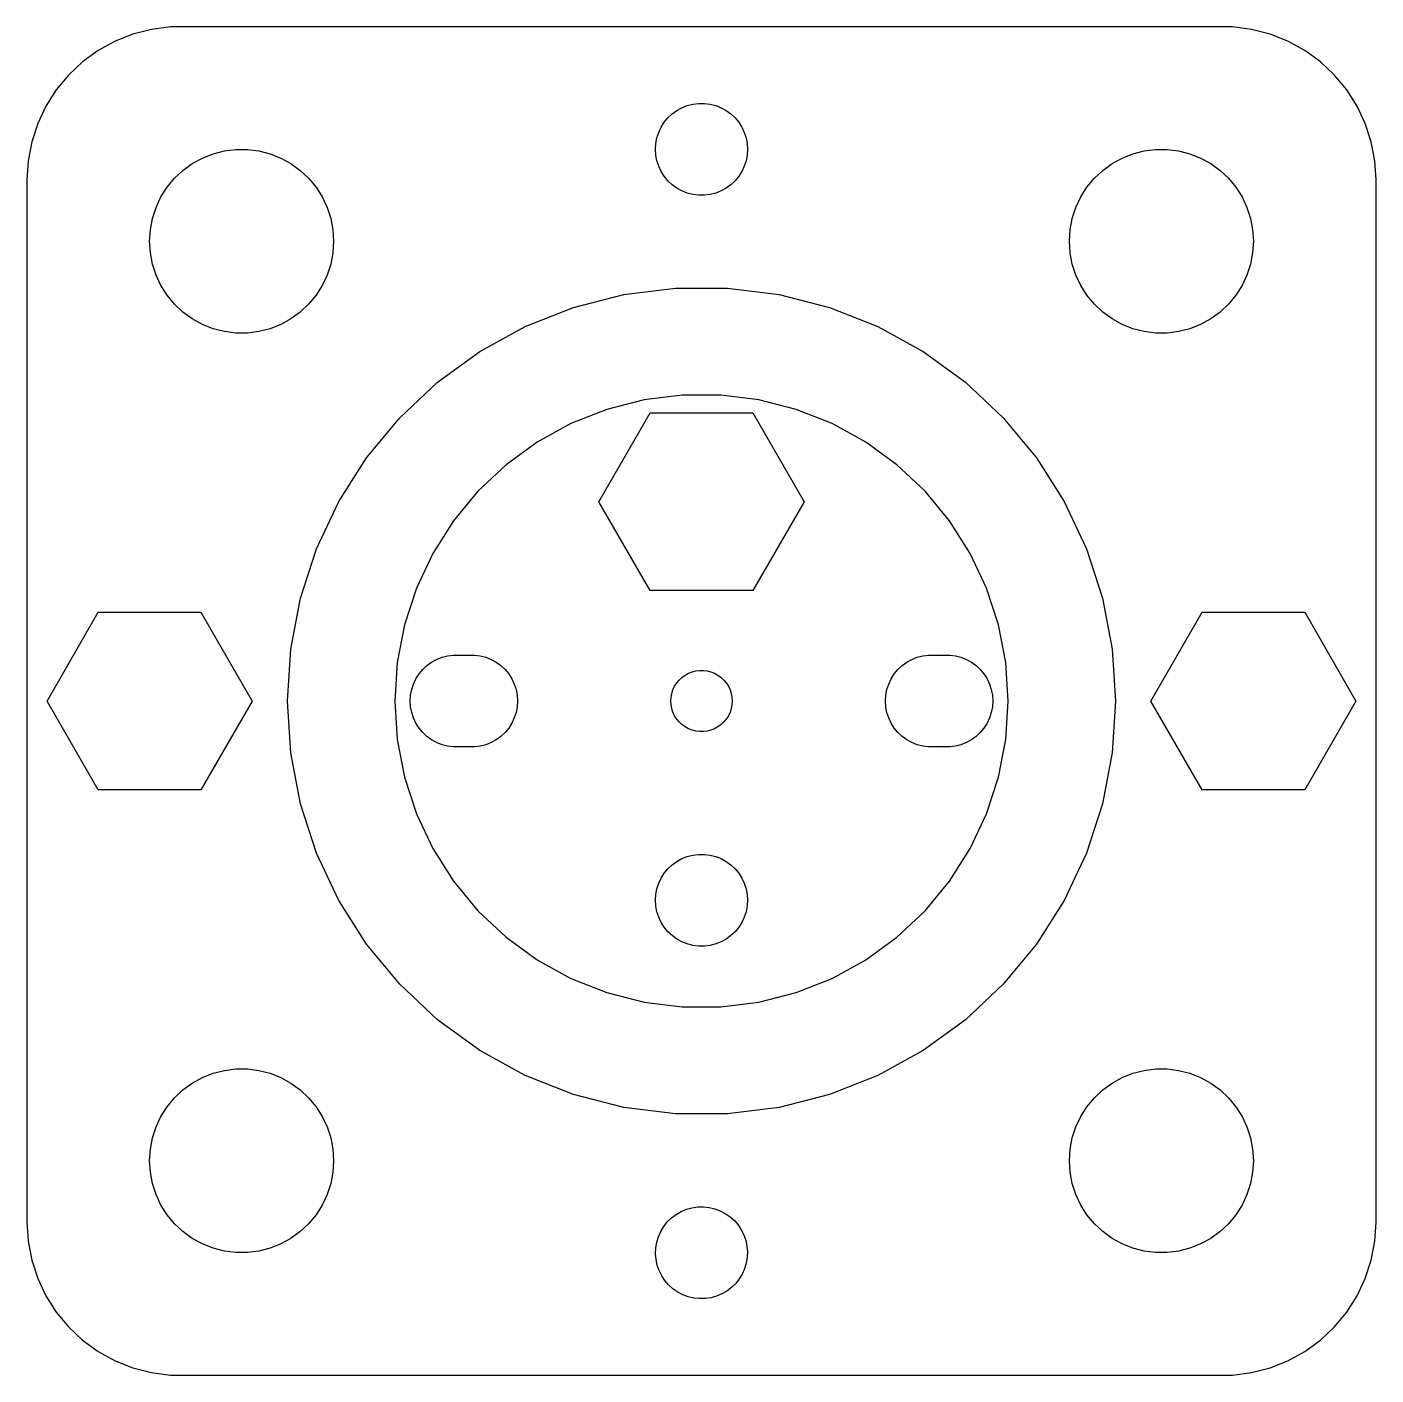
# Model space of a CAD drawing. Header units: metres. Extents: x -22 to 22, y -22 to 184.
# Drawn here: x -22 to 22, y 32.01 to 75.99 of the extents above; entities that cross this region are included whole.
import ezdxf

# ---------------------------------------------------------------- set-up
doc = ezdxf.new("R2010")
doc.units = ezdxf.units.M

msp = doc.modelspace()

# ---------------------------------------------------------------- linework, layer by layer
for p, q in [((-18.5451, 75.7553), (-19.1289, 75.5241)), ((-17.9369, 75.9114), (-18.5451, 75.7553)), ((-17.3139, 75.9901), (-17.9369, 75.9114)), ((17.3139, 75.9901), (-17.3139, 75.9901)), ((17.9369, 75.9114), (17.3139, 75.9901)), ((18.5451, 75.7553), (17.9369, 75.9114)), ((19.1289, 75.5241), (18.5451, 75.7553)), ((-19.1289, 75.5241), (-19.6791, 75.2216)), ((19.6791, 75.2216), (19.1289, 75.5241)), ((-20.1871, 74.8526), (-20.6448, 74.4227)), ((-19.6791, 75.2216), (-20.1871, 74.8526)), ((20.1871, 74.8526), (19.6791, 75.2216)), ((20.6448, 74.4227), (20.1871, 74.8526)), ((-20.6448, 74.4227), (-21.0451, 73.9389)), ((21.0451, 73.9389), (20.6448, 74.4227)), ((-21.0451, 73.9389), (-21.3815, 73.4088)), ((21.3815, 73.4088), (21.0451, 73.9389)), ((-0.281067, 73.4734), (-0.094177, 73.497)), ((-0.094177, 73.497), (0.094177, 73.497)), ((0.094177, 73.497), (0.281067, 73.4734)), ((-21.3815, 73.4088), (-21.6489, 72.8406)), ((-1.09344, 73.0268), (-0.956131, 73.1558)), ((-0.956131, 73.1558), (-0.803726, 73.2665)), ((-0.803726, 73.2665), (-0.638657, 73.3572)), ((-0.638657, 73.3572), (-0.463516, 73.4266)), ((-0.463516, 73.4266), (-0.281067, 73.4734)), ((0.281067, 73.4734), (0.463516, 73.4266)), ((0.463516, 73.4266), (0.638657, 73.3572)), ((0.638657, 73.3572), (0.803726, 73.2665)), ((0.803726, 73.2665), (0.956131, 73.1558)), ((0.956131, 73.1558), (1.09344, 73.0268)), ((21.6489, 72.8406), (21.3815, 73.4088)), ((-21.6489, 72.8406), (-21.8429, 72.2434)), ((-1.39465, 72.5522), (-1.31445, 72.7226)), ((-1.31445, 72.7226), (-1.21352, 72.8817)), ((-1.21352, 72.8817), (-1.09344, 73.0268)), ((1.09344, 73.0268), (1.21352, 72.8817)), ((1.21352, 72.8817), (1.31445, 72.7226)), ((1.31445, 72.7226), (1.39465, 72.5522)), ((21.8429, 72.2434), (21.6489, 72.8406)), ((-21.8429, 72.2434), (-21.9606, 71.6267)), ((-1.5, 72), (-1.48816, 72.188)), ((-1.48816, 72.188), (-1.45287, 72.373)), ((-1.45287, 72.373), (-1.39465, 72.5522)), ((1.39465, 72.5522), (1.45287, 72.373)), ((1.45287, 72.373), (1.48816, 72.188)), ((1.48816, 72.188), (1.5, 72)), ((21.9606, 71.6267), (21.8429, 72.2434)), ((-16.2773, 71.7145), (-15.927, 71.8532)), ((-15.927, 71.8532), (-15.5621, 71.9469)), ((-15.5621, 71.9469), (-15.1884, 71.9941)), ((-15.1884, 71.9941), (-14.8116, 71.9941)), ((-14.8116, 71.9941), (-14.4379, 71.9469)), ((-14.4379, 71.9469), (-14.0729, 71.8532)), ((-14.0729, 71.8532), (-13.7227, 71.7145)), ((-1.48816, 71.812), (-1.5, 72)), ((-1.45287, 71.627), (-1.48816, 71.812)), ((1.48816, 71.812), (1.45287, 71.627)), ((1.5, 72), (1.48816, 71.812)), ((13.7227, 71.7145), (14.0729, 71.8532)), ((14.0729, 71.8532), (14.4379, 71.9469)), ((14.4379, 71.9469), (14.8116, 71.9941)), ((14.8116, 71.9941), (15.1884, 71.9941)), ((15.1884, 71.9941), (15.5621, 71.9469)), ((15.5621, 71.9469), (15.927, 71.8532)), ((15.927, 71.8532), (16.2773, 71.7145)), ((-21.9606, 71.6267), (-22, 71)), ((-17.1869, 71.0536), (-16.9123, 71.3115)), ((-16.9123, 71.3115), (-16.6075, 71.533)), ((-16.6075, 71.533), (-16.2773, 71.7145)), ((-13.7227, 71.7145), (-13.3925, 71.533)), ((-13.3925, 71.533), (-13.0877, 71.3115)), ((-13.0877, 71.3115), (-12.8131, 71.0536)), ((-1.39465, 71.4478), (-1.45287, 71.627)), ((-1.31445, 71.2774), (-1.39465, 71.4478)), ((1.39465, 71.4478), (1.31445, 71.2774)), ((1.45287, 71.627), (1.39465, 71.4478)), ((12.8131, 71.0536), (13.0877, 71.3115)), ((13.0877, 71.3115), (13.3925, 71.533)), ((13.3925, 71.533), (13.7227, 71.7145)), ((16.2773, 71.7145), (16.6075, 71.533)), ((16.6075, 71.533), (16.9123, 71.3115)), ((16.9123, 71.3115), (17.1869, 71.0536)), ((22, 71), (21.9606, 71.6267)), ((-22, 71), (-22, 37)), ((-17.427, 70.7634), (-17.1869, 71.0536)), ((-12.8131, 71.0536), (-12.5729, 70.7634)), ((-1.21352, 71.1183), (-1.31445, 71.2774)), ((-1.09344, 70.9732), (-1.21352, 71.1183)), ((-0.956131, 70.8442), (-1.09344, 70.9732)), ((-0.803726, 70.7335), (-0.956131, 70.8442)), ((0.956131, 70.8442), (0.803726, 70.7335)), ((1.09344, 70.9732), (0.956131, 70.8442)), ((1.21352, 71.1183), (1.09344, 70.9732)), ((1.31445, 71.2774), (1.21352, 71.1183)), ((12.5729, 70.7634), (12.8131, 71.0536)), ((17.1869, 71.0536), (17.427, 70.7634)), ((22, 37), (22, 71)), ((-17.7893, 70.1044), (-17.6289, 70.4453)), ((-17.6289, 70.4453), (-17.427, 70.7634)), ((-12.5729, 70.7634), (-12.3711, 70.4453)), ((-12.3711, 70.4453), (-12.2107, 70.1044)), ((-0.638657, 70.6427), (-0.803726, 70.7335)), ((-0.463516, 70.5734), (-0.638657, 70.6427)), ((-0.281067, 70.5266), (-0.463516, 70.5734)), ((-0.094177, 70.503), (-0.281067, 70.5266)), ((0.094177, 70.503), (-0.094177, 70.503)), ((0.281067, 70.5266), (0.094177, 70.503)), ((0.463516, 70.5734), (0.281067, 70.5266)), ((0.638657, 70.6427), (0.463516, 70.5734)), ((0.803726, 70.7335), (0.638657, 70.6427)), ((12.2107, 70.1044), (12.3711, 70.4453)), ((12.3711, 70.4453), (12.5729, 70.7634)), ((17.427, 70.7634), (17.6289, 70.4453)), ((17.6289, 70.4453), (17.7893, 70.1044)), ((-17.9057, 69.7461), (-17.7893, 70.1044)), ((-12.2107, 70.1044), (-12.0942, 69.7461)), ((12.0942, 69.7461), (12.2107, 70.1044)), ((17.7893, 70.1044), (17.9057, 69.7461)), ((-17.9763, 69.376), (-17.9057, 69.7461)), ((-12.0942, 69.7461), (-12.0237, 69.376)), ((12.0237, 69.376), (12.0942, 69.7461)), ((17.9057, 69.7461), (17.9763, 69.376)), ((-18, 69), (-17.9763, 69.376)), ((-12.0237, 69.376), (-12, 69)), ((12, 69), (12.0237, 69.376)), ((17.9763, 69.376), (18, 69)), ((-17.9763, 68.624), (-18, 69)), ((-12, 69), (-12.0237, 68.624)), ((12.0237, 68.624), (12, 69)), ((18, 69), (17.9763, 68.624)), ((-17.9057, 68.2539), (-17.9763, 68.624)), ((-17.7893, 67.8956), (-17.9057, 68.2539)), ((-12.0942, 68.2539), (-12.2107, 67.8956)), ((-12.0237, 68.624), (-12.0942, 68.2539)), ((12.0942, 68.2539), (12.0237, 68.624)), ((12.2107, 67.8956), (12.0942, 68.2539)), ((17.9057, 68.2539), (17.7893, 67.8956)), ((17.9763, 68.624), (17.9057, 68.2539)), ((-17.6289, 67.5547), (-17.7893, 67.8956)), ((-12.2107, 67.8956), (-12.3711, 67.5547)), ((12.3711, 67.5547), (12.2107, 67.8956)), ((17.7893, 67.8956), (17.6289, 67.5547)), ((-17.427, 67.2366), (-17.6289, 67.5547)), ((-12.3711, 67.5547), (-12.5729, 67.2366)), ((-2.52963, 67.2609), (-0.847672, 67.4734)), ((-0.847672, 67.4734), (0.847672, 67.4734)), ((0.847672, 67.4734), (2.52963, 67.2609)), ((12.5729, 67.2366), (12.3711, 67.5547)), ((17.6289, 67.5547), (17.427, 67.2366)), ((-17.1869, 66.9464), (-17.427, 67.2366)), ((-16.9123, 66.6884), (-17.1869, 66.9464)), ((-12.8131, 66.9464), (-13.0877, 66.6884)), ((-12.5729, 67.2366), (-12.8131, 66.9464)), ((-4.17172, 66.8392), (-2.52963, 67.2609)), ((2.52963, 67.2609), (4.17172, 66.8392)), ((12.8131, 66.9464), (12.5729, 67.2366)), ((13.0877, 66.6884), (12.8131, 66.9464)), ((17.1869, 66.9464), (16.9123, 66.6884)), ((17.427, 67.2366), (17.1869, 66.9464)), ((-16.6075, 66.467), (-16.9123, 66.6884)), ((-16.2773, 66.2855), (-16.6075, 66.467)), ((-13.3925, 66.467), (-13.7227, 66.2855)), ((-13.0877, 66.6884), (-13.3925, 66.467)), ((-5.74802, 66.2152), (-4.17172, 66.8392)), ((4.17172, 66.8392), (5.74802, 66.2152)), ((13.3925, 66.467), (13.0877, 66.6884)), ((13.7227, 66.2855), (13.3925, 66.467)), ((16.6075, 66.467), (16.2773, 66.2855)), ((16.9123, 66.6884), (16.6075, 66.467)), ((-15.927, 66.1468), (-16.2773, 66.2855)), ((-15.5621, 66.0531), (-15.927, 66.1468)), ((-15.1884, 66.0059), (-15.5621, 66.0531)), ((-14.8116, 66.0059), (-15.1884, 66.0059)), ((-14.4379, 66.0531), (-14.8116, 66.0059)), ((-14.0729, 66.1468), (-14.4379, 66.0531)), ((-13.7227, 66.2855), (-14.0729, 66.1468)), ((-7.23366, 65.3984), (-5.74802, 66.2152)), ((5.74802, 66.2152), (7.23366, 65.3984)), ((14.0729, 66.1468), (13.7227, 66.2855)), ((14.4379, 66.0531), (14.0729, 66.1468)), ((14.8116, 66.0059), (14.4379, 66.0531)), ((15.1884, 66.0059), (14.8116, 66.0059)), ((15.5621, 66.0531), (15.1884, 66.0059)), ((15.927, 66.1468), (15.5621, 66.0531)), ((16.2773, 66.2855), (15.927, 66.1468)), ((-8.60521, 64.4019), (-7.23366, 65.3984)), ((7.23366, 65.3984), (8.60521, 64.4019)), ((-9.84106, 63.2414), (-8.60521, 64.4019)), ((8.60521, 64.4019), (9.84106, 63.2414)), ((-1.87381, 63.8229), (-3.09016, 63.5106)), ((-0.627899, 63.9803), (-1.87381, 63.8229)), ((0.627899, 63.9803), (-0.627899, 63.9803)), ((1.87381, 63.8229), (0.627899, 63.9803)), ((3.09016, 63.5106), (1.87381, 63.8229)), ((-3.09016, 63.5106), (-4.25778, 63.0483)), ((-3.34659, 60.5), (-1.67329, 63.3982)), ((-1.67329, 63.3982), (1.67329, 63.3982)), ((1.67329, 63.3982), (3.34659, 60.5)), ((4.25778, 63.0483), (3.09016, 63.5106)), ((-10.9217, 61.9351), (-9.84106, 63.2414)), ((-4.25778, 63.0483), (-5.35826, 62.4433)), ((5.35826, 62.4433), (4.25778, 63.0483)), ((9.84106, 63.2414), (10.9217, 61.9351)), ((-5.35826, 62.4433), (-6.37424, 61.7051)), ((6.37424, 61.7051), (5.35826, 62.4433)), ((-11.8301, 60.5037), (-10.9217, 61.9351)), ((-6.37424, 61.7051), (-7.28967, 60.8455)), ((7.28967, 60.8455), (6.37424, 61.7051)), ((10.9217, 61.9351), (11.8301, 60.5037)), ((-7.28967, 60.8455), (-8.09016, 59.8778)), ((8.09016, 59.8778), (7.28967, 60.8455)), ((-12.552, 58.9697), (-11.8301, 60.5037)), ((-1.67329, 57.6018), (-3.34659, 60.5)), ((3.34659, 60.5), (1.67329, 57.6018)), ((11.8301, 60.5037), (12.552, 58.9697)), ((-8.09016, 59.8778), (-8.76306, 58.8175)), ((8.76306, 58.8175), (8.09016, 59.8778)), ((-13.0759, 57.3573), (-12.552, 58.9697)), ((12.552, 58.9697), (13.0759, 57.3573)), ((-8.76306, 58.8175), (-9.29776, 57.6812)), ((9.29776, 57.6812), (8.76306, 58.8175)), ((-9.29776, 57.6812), (-9.68582, 56.4869)), ((9.68582, 56.4869), (9.29776, 57.6812)), ((-13.3935, 55.692), (-13.0759, 57.3573)), ((1.67329, 57.6018), (-1.67329, 57.6018)), ((13.0759, 57.3573), (13.3935, 55.692)), ((-21.3466, 54), (-19.6733, 56.8982)), ((-19.6733, 56.8982), (-16.3267, 56.8982)), ((-16.3267, 56.8982), (-14.6534, 54)), ((14.6534, 54), (16.3267, 56.8982)), ((16.3267, 56.8982), (19.6733, 56.8982)), ((19.6733, 56.8982), (21.3466, 54)), ((-9.68582, 56.4869), (-9.92114, 55.2533)), ((9.92114, 55.2533), (9.68582, 56.4869)), ((-13.5, 54), (-13.3935, 55.692)), ((-8.46352, 55.4266), (-8.28107, 55.4734)), ((-8.28107, 55.4734), (-8.09418, 55.497)), ((-8.09418, 55.497), (-7.40581, 55.497)), ((-7.40581, 55.497), (-7.21892, 55.4734)), ((-7.21892, 55.4734), (-7.03647, 55.4266)), ((7.03647, 55.4266), (7.21892, 55.4734)), ((7.21892, 55.4734), (7.40581, 55.497)), ((7.40581, 55.497), (8.09418, 55.497)), ((8.09418, 55.497), (8.28107, 55.4734)), ((8.28107, 55.4734), (8.46352, 55.4266)), ((13.3935, 55.692), (13.5, 54)), ((-9.92114, 55.2533), (-10, 54)), ((-9.21352, 54.8817), (-9.09344, 55.0268)), ((-9.09344, 55.0268), (-8.95613, 55.1558)), ((-8.95613, 55.1558), (-8.80373, 55.2665)), ((-8.80373, 55.2665), (-8.63866, 55.3572)), ((-8.63866, 55.3572), (-8.46352, 55.4266)), ((-7.03647, 55.4266), (-6.86133, 55.3572)), ((-6.86133, 55.3572), (-6.69626, 55.2665)), ((-6.69626, 55.2665), (-6.54385, 55.1558)), ((-6.54385, 55.1558), (-6.40654, 55.0268)), ((-6.40654, 55.0268), (-6.28647, 54.8817)), ((6.28647, 54.8817), (6.40654, 55.0268)), ((6.40654, 55.0268), (6.54385, 55.1558)), ((6.54385, 55.1558), (6.69626, 55.2665)), ((6.69626, 55.2665), (6.86133, 55.3572)), ((6.86133, 55.3572), (7.03647, 55.4266)), ((8.46352, 55.4266), (8.63866, 55.3572)), ((8.63866, 55.3572), (8.80373, 55.2665)), ((8.80373, 55.2665), (8.95613, 55.1558)), ((8.95613, 55.1558), (9.09344, 55.0268)), ((9.09344, 55.0268), (9.21352, 54.8817)), ((10, 54), (9.92114, 55.2533)), ((-9.39465, 54.5522), (-9.31445, 54.7226)), ((-9.31445, 54.7226), (-9.21352, 54.8817)), ((-6.28647, 54.8817), (-6.18553, 54.7226)), ((-6.18553, 54.7226), (-6.10533, 54.5522)), ((-0.876297, 54.4818), (-0.809006, 54.5878)), ((-0.809006, 54.5878), (-0.728958, 54.6845)), ((-0.728958, 54.6845), (-0.637421, 54.7705)), ((-0.637421, 54.7705), (-0.535812, 54.8443)), ((-0.535812, 54.8443), (-0.425766, 54.9048)), ((-0.425766, 54.9048), (-0.309006, 54.951)), ((-0.309006, 54.951), (-0.187378, 54.9823)), ((-0.187378, 54.9823), (-0.06279, 54.998)), ((-0.06279, 54.998), (0.06279, 54.998)), ((0.06279, 54.998), (0.187378, 54.9823)), ((0.187378, 54.9823), (0.309006, 54.951)), ((0.309006, 54.951), (0.425766, 54.9048)), ((0.425766, 54.9048), (0.535812, 54.8443)), ((0.535812, 54.8443), (0.637421, 54.7705)), ((0.637421, 54.7705), (0.728958, 54.6845)), ((0.728958, 54.6845), (0.809006, 54.5878)), ((0.809006, 54.5878), (0.876297, 54.4818)), ((6.10533, 54.5522), (6.18553, 54.7226)), ((6.18553, 54.7226), (6.28647, 54.8817)), ((9.21352, 54.8817), (9.31445, 54.7226)), ((9.31445, 54.7226), (9.39465, 54.5522)), ((-9.5, 54), (-9.48816, 54.188)), ((-9.48816, 54.188), (-9.45287, 54.373)), ((-9.45287, 54.373), (-9.39465, 54.5522)), ((-6.10533, 54.5522), (-6.04712, 54.373)), ((-6.04712, 54.373), (-6.01183, 54.188)), ((-6.01183, 54.188), (-6, 54)), ((-1, 54), (-0.992111, 54.1253)), ((-0.992111, 54.1253), (-0.968582, 54.2487)), ((-0.968582, 54.2487), (-0.929764, 54.3681)), ((-0.929764, 54.3681), (-0.876297, 54.4818)), ((0.876297, 54.4818), (0.929764, 54.3681)), ((0.929764, 54.3681), (0.968582, 54.2487)), ((0.968582, 54.2487), (0.992111, 54.1253)), ((0.992111, 54.1253), (1, 54)), ((6, 54), (6.01183, 54.188)), ((6.01183, 54.188), (6.04712, 54.373)), ((6.04712, 54.373), (6.10533, 54.5522)), ((9.39465, 54.5522), (9.45287, 54.373)), ((9.45287, 54.373), (9.48816, 54.188)), ((9.48816, 54.188), (9.5, 54)), ((-19.6733, 51.1018), (-21.3466, 54)), ((-14.6534, 54), (-16.3267, 51.1018)), ((-13.3935, 52.308), (-13.5, 54)), ((-10, 54), (-9.92114, 52.7467)), ((-9.48816, 53.812), (-9.5, 54)), ((-9.45287, 53.627), (-9.48816, 53.812)), ((-6.01183, 53.812), (-6.04712, 53.627)), ((-6, 54), (-6.01183, 53.812)), ((-0.992111, 53.8747), (-1, 54)), ((-0.968582, 53.7513), (-0.992111, 53.8747)), ((-0.929764, 53.6319), (-0.968582, 53.7513)), ((0.968582, 53.7513), (0.929764, 53.6319)), ((0.992111, 53.8747), (0.968582, 53.7513)), ((1, 54), (0.992111, 53.8747)), ((6.01183, 53.812), (6, 54)), ((6.04712, 53.627), (6.01183, 53.812)), ((9.48816, 53.812), (9.45287, 53.627)), ((9.5, 54), (9.48816, 53.812)), ((9.92114, 52.7467), (10, 54)), ((13.5, 54), (13.3935, 52.308)), ((16.3267, 51.1018), (14.6534, 54)), ((21.3466, 54), (19.6733, 51.1018)), ((-9.39465, 53.4478), (-9.45287, 53.627)), ((-9.31445, 53.2774), (-9.39465, 53.4478)), ((-9.21352, 53.1183), (-9.31445, 53.2774)), ((-6.18553, 53.2774), (-6.28647, 53.1183)), ((-6.10533, 53.4478), (-6.18553, 53.2774)), ((-6.04712, 53.627), (-6.10533, 53.4478)), ((-0.876297, 53.5182), (-0.929764, 53.6319)), ((-0.809006, 53.4122), (-0.876297, 53.5182)), ((-0.728958, 53.3155), (-0.809006, 53.4122)), ((-0.637421, 53.2295), (-0.728958, 53.3155)), ((0.728958, 53.3155), (0.637421, 53.2295)), ((0.809006, 53.4122), (0.728958, 53.3155)), ((0.876297, 53.5182), (0.809006, 53.4122)), ((0.929764, 53.6319), (0.876297, 53.5182)), ((6.10533, 53.4478), (6.04712, 53.627)), ((6.18553, 53.2774), (6.10533, 53.4478)), ((6.28647, 53.1183), (6.18553, 53.2774)), ((9.31445, 53.2774), (9.21352, 53.1183)), ((9.39465, 53.4478), (9.31445, 53.2774)), ((9.45287, 53.627), (9.39465, 53.4478)), ((-9.09344, 52.9732), (-9.21352, 53.1183)), ((-8.95613, 52.8442), (-9.09344, 52.9732)), ((-8.80373, 52.7335), (-8.95613, 52.8442)), ((-6.54385, 52.8442), (-6.69626, 52.7335)), ((-6.40654, 52.9732), (-6.54385, 52.8442)), ((-6.28647, 53.1183), (-6.40654, 52.9732)), ((-0.535812, 53.1557), (-0.637421, 53.2295)), ((-0.425766, 53.0952), (-0.535812, 53.1557)), ((-0.309006, 53.049), (-0.425766, 53.0952)), ((-0.187378, 53.0177), (-0.309006, 53.049)), ((-0.06279, 53.002), (-0.187378, 53.0177)), ((0.06279, 53.002), (-0.06279, 53.002)), ((0.187378, 53.0177), (0.06279, 53.002)), ((0.309006, 53.049), (0.187378, 53.0177)), ((0.425766, 53.0952), (0.309006, 53.049)), ((0.535812, 53.1557), (0.425766, 53.0952)), ((0.637421, 53.2295), (0.535812, 53.1557)), ((6.40654, 52.9732), (6.28647, 53.1183)), ((6.54385, 52.8442), (6.40654, 52.9732)), ((6.69626, 52.7335), (6.54385, 52.8442)), ((8.95613, 52.8442), (8.80373, 52.7335)), ((9.09344, 52.9732), (8.95613, 52.8442)), ((9.21352, 53.1183), (9.09344, 52.9732)), ((-9.92114, 52.7467), (-9.68582, 51.5131)), ((-8.63866, 52.6428), (-8.80373, 52.7335)), ((-8.46352, 52.5734), (-8.63866, 52.6428)), ((-8.28107, 52.5266), (-8.46352, 52.5734)), ((-8.09418, 52.503), (-8.28107, 52.5266)), ((-7.40581, 52.503), (-8.09418, 52.503)), ((-7.21892, 52.5266), (-7.40581, 52.503)), ((-7.03647, 52.5734), (-7.21892, 52.5266)), ((-6.86133, 52.6428), (-7.03647, 52.5734)), ((-6.69626, 52.7335), (-6.86133, 52.6428)), ((6.86133, 52.6428), (6.69626, 52.7335)), ((7.03647, 52.5734), (6.86133, 52.6428)), ((7.21892, 52.5266), (7.03647, 52.5734)), ((7.40581, 52.503), (7.21892, 52.5266)), ((8.09418, 52.503), (7.40581, 52.503)), ((8.28107, 52.5266), (8.09418, 52.503)), ((8.46352, 52.5734), (8.28107, 52.5266)), ((8.63866, 52.6428), (8.46352, 52.5734)), ((8.80373, 52.7335), (8.63866, 52.6428)), ((9.68582, 51.5131), (9.92114, 52.7467)), ((-13.0759, 50.6427), (-13.3935, 52.308)), ((13.3935, 52.308), (13.0759, 50.6427)), ((-9.68582, 51.5131), (-9.29776, 50.3188)), ((9.29776, 50.3188), (9.68582, 51.5131)), ((-16.3267, 51.1018), (-19.6733, 51.1018)), ((19.6733, 51.1018), (16.3267, 51.1018)), ((-12.552, 49.0303), (-13.0759, 50.6427)), ((13.0759, 50.6427), (12.552, 49.0303)), ((-9.29776, 50.3188), (-8.76306, 49.1825)), ((8.76306, 49.1825), (9.29776, 50.3188)), ((-11.8301, 47.4963), (-12.552, 49.0303)), ((-8.76306, 49.1825), (-8.09016, 48.1222)), ((-0.803726, 48.7665), (-0.638657, 48.8573)), ((-0.638657, 48.8573), (-0.463516, 48.9266)), ((-0.463516, 48.9266), (-0.281067, 48.9734)), ((-0.281067, 48.9734), (-0.094177, 48.9971)), ((-0.094177, 48.9971), (0.094177, 48.9971)), ((0.094177, 48.9971), (0.281067, 48.9734)), ((0.281067, 48.9734), (0.463516, 48.9266)), ((0.463516, 48.9266), (0.638657, 48.8573)), ((0.638657, 48.8573), (0.803726, 48.7665)), ((8.09016, 48.1222), (8.76306, 49.1825)), ((12.552, 49.0303), (11.8301, 47.4963)), ((-1.21352, 48.3817), (-1.09344, 48.5268)), ((-1.09344, 48.5268), (-0.956131, 48.6558)), ((-0.956131, 48.6558), (-0.803726, 48.7665)), ((0.803726, 48.7665), (0.956131, 48.6558)), ((0.956131, 48.6558), (1.09344, 48.5268)), ((1.09344, 48.5268), (1.21352, 48.3817)), ((-8.09016, 48.1222), (-7.28967, 47.1545)), ((-1.45287, 47.873), (-1.39465, 48.0522)), ((-1.39465, 48.0522), (-1.31445, 48.2226)), ((-1.31445, 48.2226), (-1.21352, 48.3817)), ((1.21352, 48.3817), (1.31445, 48.2226)), ((1.31445, 48.2226), (1.39465, 48.0522)), ((1.39465, 48.0522), (1.45287, 47.873)), ((7.28967, 47.1545), (8.09016, 48.1222)), ((-1.5, 47.5), (-1.48816, 47.688)), ((-1.48816, 47.688), (-1.45287, 47.873)), ((1.45287, 47.873), (1.48816, 47.688)), ((1.48816, 47.688), (1.5, 47.5)), ((-10.9217, 46.0649), (-11.8301, 47.4963)), ((-7.28967, 47.1545), (-6.37424, 46.2949)), ((-1.48816, 47.312), (-1.5, 47.5)), ((-1.45287, 47.127), (-1.48816, 47.312)), ((-1.39465, 46.9478), (-1.45287, 47.127)), ((1.45287, 47.127), (1.39465, 46.9478)), ((1.48816, 47.312), (1.45287, 47.127)), ((1.5, 47.5), (1.48816, 47.312)), ((6.37424, 46.2949), (7.28967, 47.1545)), ((11.8301, 47.4963), (10.9217, 46.0649)), ((-1.31445, 46.7774), (-1.39465, 46.9478)), ((-1.21352, 46.6183), (-1.31445, 46.7774)), ((1.31445, 46.7774), (1.21352, 46.6183)), ((1.39465, 46.9478), (1.31445, 46.7774)), ((-6.37424, 46.2949), (-5.35826, 45.5567)), ((-1.09344, 46.4732), (-1.21352, 46.6183)), ((-0.956131, 46.3442), (-1.09344, 46.4732)), ((-0.803726, 46.2335), (-0.956131, 46.3442)), ((-0.638657, 46.1428), (-0.803726, 46.2335)), ((0.803726, 46.2335), (0.638657, 46.1428)), ((0.956131, 46.3442), (0.803726, 46.2335)), ((1.09344, 46.4732), (0.956131, 46.3442)), ((1.21352, 46.6183), (1.09344, 46.4732)), ((5.35826, 45.5567), (6.37424, 46.2949)), ((-9.84106, 44.7586), (-10.9217, 46.0649)), ((-0.463516, 46.0734), (-0.638657, 46.1428)), ((-0.281067, 46.0266), (-0.463516, 46.0734)), ((-0.094177, 46.003), (-0.281067, 46.0266)), ((0.094177, 46.003), (-0.094177, 46.003)), ((0.281067, 46.0266), (0.094177, 46.003)), ((0.463516, 46.0734), (0.281067, 46.0266)), ((0.638657, 46.1428), (0.463516, 46.0734)), ((10.9217, 46.0649), (9.84106, 44.7586)), ((-5.35826, 45.5567), (-4.25778, 44.9517)), ((4.25778, 44.9517), (5.35826, 45.5567)), ((-4.25778, 44.9517), (-3.09016, 44.4894)), ((3.09016, 44.4894), (4.25778, 44.9517)), ((-8.60521, 43.5981), (-9.84106, 44.7586)), ((-3.09016, 44.4894), (-1.87381, 44.1771)), ((1.87381, 44.1771), (3.09016, 44.4894)), ((9.84106, 44.7586), (8.60521, 43.5981)), ((-1.87381, 44.1771), (-0.627899, 44.0197)), ((-0.627899, 44.0197), (0.627899, 44.0197)), ((0.627899, 44.0197), (1.87381, 44.1771)), ((-7.23366, 42.6016), (-8.60521, 43.5981)), ((8.60521, 43.5981), (7.23366, 42.6016)), ((-5.74802, 41.7848), (-7.23366, 42.6016)), ((7.23366, 42.6016), (5.74802, 41.7848)), ((-16.2773, 41.7145), (-15.927, 41.8532)), ((-15.927, 41.8532), (-15.5621, 41.9469)), ((-15.5621, 41.9469), (-15.1884, 41.9941)), ((-15.1884, 41.9941), (-14.8116, 41.9941)), ((-14.8116, 41.9941), (-14.4379, 41.9469)), ((-14.4379, 41.9469), (-14.0729, 41.8532)), ((-14.0729, 41.8532), (-13.7227, 41.7145)), ((13.7227, 41.7145), (14.0729, 41.8532)), ((14.0729, 41.8532), (14.4379, 41.9469)), ((14.4379, 41.9469), (14.8116, 41.9941)), ((14.8116, 41.9941), (15.1884, 41.9941)), ((15.1884, 41.9941), (15.5621, 41.9469)), ((15.5621, 41.9469), (15.927, 41.8532)), ((15.927, 41.8532), (16.2773, 41.7145)), ((-16.9123, 41.3116), (-16.6075, 41.533)), ((-16.6075, 41.533), (-16.2773, 41.7145)), ((-13.7227, 41.7145), (-13.3925, 41.533)), ((-13.3925, 41.533), (-13.0877, 41.3116)), ((-4.17172, 41.1608), (-5.74802, 41.7848)), ((5.74802, 41.7848), (4.17172, 41.1608)), ((13.0877, 41.3116), (13.3925, 41.533)), ((13.3925, 41.533), (13.7227, 41.7145)), ((16.2773, 41.7145), (16.6075, 41.533)), ((16.6075, 41.533), (16.9123, 41.3116)), ((-17.427, 40.7634), (-17.1869, 41.0536)), ((-17.1869, 41.0536), (-16.9123, 41.3116)), ((-13.0877, 41.3116), (-12.8131, 41.0536)), ((-12.8131, 41.0536), (-12.5729, 40.7634)), ((-2.52963, 40.7391), (-4.17172, 41.1608)), ((4.17172, 41.1608), (2.52963, 40.7391)), ((12.5729, 40.7634), (12.8131, 41.0536)), ((12.8131, 41.0536), (13.0877, 41.3116)), ((16.9123, 41.3116), (17.1869, 41.0536)), ((17.1869, 41.0536), (17.427, 40.7634)), ((-17.6289, 40.4453), (-17.427, 40.7634)), ((-12.5729, 40.7634), (-12.3711, 40.4453)), ((-0.847672, 40.5266), (-2.52963, 40.7391)), ((0.847672, 40.5266), (-0.847672, 40.5266)), ((2.52963, 40.7391), (0.847672, 40.5266)), ((12.3711, 40.4453), (12.5729, 40.7634)), ((17.427, 40.7634), (17.6289, 40.4453)), ((-17.9057, 39.7461), (-17.7893, 40.1044)), ((-17.7893, 40.1044), (-17.6289, 40.4453)), ((-12.3711, 40.4453), (-12.2107, 40.1044)), ((-12.2107, 40.1044), (-12.0942, 39.7461)), ((12.0942, 39.7461), (12.2107, 40.1044)), ((12.2107, 40.1044), (12.3711, 40.4453)), ((17.6289, 40.4453), (17.7893, 40.1044)), ((17.7893, 40.1044), (17.9057, 39.7461)), ((-17.9763, 39.376), (-17.9057, 39.7461)), ((-12.0942, 39.7461), (-12.0237, 39.376)), ((12.0237, 39.376), (12.0942, 39.7461)), ((17.9057, 39.7461), (17.9763, 39.376)), ((-18, 39), (-17.9763, 39.376)), ((-12.0237, 39.376), (-12, 39)), ((12, 39), (12.0237, 39.376)), ((17.9763, 39.376), (18, 39)), ((-17.9763, 38.624), (-18, 39)), ((-12, 39), (-12.0237, 38.624)), ((12.0237, 38.624), (12, 39)), ((18, 39), (17.9763, 38.624)), ((-17.9057, 38.2539), (-17.9763, 38.624)), ((-12.0237, 38.624), (-12.0942, 38.2539)), ((12.0942, 38.2539), (12.0237, 38.624)), ((17.9763, 38.624), (17.9057, 38.2539)), ((-17.7893, 37.8956), (-17.9057, 38.2539)), ((-17.6289, 37.5547), (-17.7893, 37.8956)), ((-12.2107, 37.8956), (-12.3711, 37.5547)), ((-12.0942, 38.2539), (-12.2107, 37.8956)), ((12.2107, 37.8956), (12.0942, 38.2539)), ((12.3711, 37.5547), (12.2107, 37.8956)), ((17.7893, 37.8956), (17.6289, 37.5547)), ((17.9057, 38.2539), (17.7893, 37.8956)), ((-17.427, 37.2366), (-17.6289, 37.5547)), ((-12.3711, 37.5547), (-12.5729, 37.2366)), ((-0.666946, 37.3436), (-0.493286, 37.4166)), ((-0.493286, 37.4166), (-0.311859, 37.4672)), ((-0.311859, 37.4672), (-0.125504, 37.4948)), ((-0.125504, 37.4948), (0.062805, 37.4987)), ((0.062805, 37.4987), (0.250153, 37.479)), ((0.250153, 37.479), (0.433533, 37.436)), ((0.433533, 37.436), (0.610092, 37.3703)), ((12.5729, 37.2366), (12.3711, 37.5547)), ((17.6289, 37.5547), (17.427, 37.2366)), ((-22, 37), (-21.9606, 36.3733)), ((-17.1869, 36.9464), (-17.427, 37.2366)), ((-12.5729, 37.2366), (-12.8131, 36.9464)), ((-1.23172, 36.8561), (-1.11472, 37.0037)), ((-1.11472, 37.0037), (-0.980118, 37.1355)), ((-0.980118, 37.1355), (-0.830078, 37.2494)), ((-0.830078, 37.2494), (-0.666946, 37.3436)), ((0.610092, 37.3703), (0.777039, 37.2831)), ((0.777039, 37.2831), (0.931717, 37.1756)), ((0.931717, 37.1756), (1.0717, 37.0495)), ((1.0717, 37.0495), (1.19479, 36.9069)), ((12.8131, 36.9464), (12.5729, 37.2366)), ((17.427, 37.2366), (17.1869, 36.9464)), ((21.9606, 36.3733), (22, 37)), ((-16.9123, 36.6885), (-17.1869, 36.9464)), ((-16.6075, 36.467), (-16.9123, 36.6885)), ((-13.0877, 36.6885), (-13.3925, 36.467)), ((-12.8131, 36.9464), (-13.0877, 36.6885)), ((-1.46036, 36.3425), (-1.40591, 36.5229)), ((-1.40591, 36.5229), (-1.3293, 36.6949)), ((-1.3293, 36.6949), (-1.23172, 36.8561)), ((1.19479, 36.9069), (1.29903, 36.75)), ((1.29903, 36.75), (1.38278, 36.5813)), ((1.38278, 36.5813), (1.44473, 36.4034)), ((13.0877, 36.6885), (12.8131, 36.9464)), ((13.3925, 36.467), (13.0877, 36.6885)), ((16.9123, 36.6885), (16.6075, 36.467)), ((17.1869, 36.9464), (16.9123, 36.6885)), ((-21.9606, 36.3733), (-21.8429, 35.7566)), ((-16.2773, 36.2855), (-16.6075, 36.467)), ((-15.927, 36.1468), (-16.2773, 36.2855)), ((-15.5621, 36.0531), (-15.927, 36.1468)), ((-14.0729, 36.1468), (-14.4379, 36.0531)), ((-13.7227, 36.2855), (-14.0729, 36.1468)), ((-13.3925, 36.467), (-13.7227, 36.2855)), ((-1.49966, 35.9686), (-1.49178, 36.1568)), ((-1.49178, 36.1568), (-1.46036, 36.3425)), ((1.44473, 36.4034), (1.4839, 36.2191)), ((1.4839, 36.2191), (1.49966, 36.0314)), ((13.7227, 36.2855), (13.3925, 36.467)), ((14.0729, 36.1468), (13.7227, 36.2855)), ((14.4379, 36.0531), (14.0729, 36.1468)), ((15.927, 36.1468), (15.5621, 36.0531)), ((16.2773, 36.2855), (15.927, 36.1468)), ((16.6075, 36.467), (16.2773, 36.2855)), ((21.8429, 35.7566), (21.9606, 36.3733)), ((-21.8429, 35.7566), (-21.6489, 35.1594)), ((-15.1884, 36.0059), (-15.5621, 36.0531)), ((-14.8116, 36.0059), (-15.1884, 36.0059)), ((-14.4379, 36.0531), (-14.8116, 36.0059)), ((-1.4839, 35.7809), (-1.49966, 35.9686)), ((-1.44473, 35.5966), (-1.4839, 35.7809)), ((1.46036, 35.6575), (1.40591, 35.4771)), ((1.49178, 35.8432), (1.46036, 35.6575)), ((1.49966, 36.0314), (1.49178, 35.8432)), ((14.8116, 36.0059), (14.4379, 36.0531)), ((15.1884, 36.0059), (14.8116, 36.0059)), ((15.5621, 36.0531), (15.1884, 36.0059)), ((21.6489, 35.1594), (21.8429, 35.7566)), ((-1.38278, 35.4187), (-1.44473, 35.5966)), ((-1.29903, 35.25), (-1.38278, 35.4187)), ((-1.19479, 35.0931), (-1.29903, 35.25)), ((1.3293, 35.3051), (1.23172, 35.1439)), ((1.40591, 35.4771), (1.3293, 35.3051)), ((-21.6489, 35.1594), (-21.3815, 34.5912)), ((-1.0717, 34.9505), (-1.19479, 35.0931)), ((-0.931717, 34.8245), (-1.0717, 34.9505)), ((-0.777039, 34.717), (-0.931717, 34.8245)), ((0.980118, 34.8645), (0.830078, 34.7506)), ((1.11472, 34.9963), (0.980118, 34.8645)), ((1.23172, 35.1439), (1.11472, 34.9963)), ((21.3815, 34.5912), (21.6489, 35.1594)), ((-21.3815, 34.5912), (-21.0451, 34.0611)), ((-0.610092, 34.6297), (-0.777039, 34.717)), ((-0.433533, 34.564), (-0.610092, 34.6297)), ((-0.250153, 34.521), (-0.433533, 34.564)), ((-0.062805, 34.5013), (-0.250153, 34.521)), ((0.125504, 34.5053), (-0.062805, 34.5013)), ((0.311859, 34.5328), (0.125504, 34.5053)), ((0.493286, 34.5834), (0.311859, 34.5328)), ((0.666946, 34.6564), (0.493286, 34.5834)), ((0.830078, 34.7506), (0.666946, 34.6564)), ((21.0451, 34.0611), (21.3815, 34.5912)), ((-21.0451, 34.0611), (-20.6448, 33.5773)), ((20.6448, 33.5773), (21.0451, 34.0611)), ((-20.6448, 33.5773), (-20.1871, 33.1474)), ((20.1871, 33.1474), (20.6448, 33.5773)), ((-20.1871, 33.1474), (-19.6791, 32.7784)), ((19.6791, 32.7784), (20.1871, 33.1474)), ((-19.6791, 32.7784), (-19.1289, 32.4759)), ((19.1289, 32.4759), (19.6791, 32.7784)), ((-19.1289, 32.4759), (-18.5451, 32.2447)), ((-18.5451, 32.2447), (-17.9369, 32.0886)), ((17.9369, 32.0886), (18.5451, 32.2447)), ((18.5451, 32.2447), (19.1289, 32.4759)), ((-17.9369, 32.0886), (-17.3139, 32.0099)), ((-17.3139, 32.0099), (17.3139, 32.0099)), ((17.3139, 32.0099), (17.9369, 32.0886))]:
    msp.add_line(p, q)

doc.saveas('drawing.dxf')
